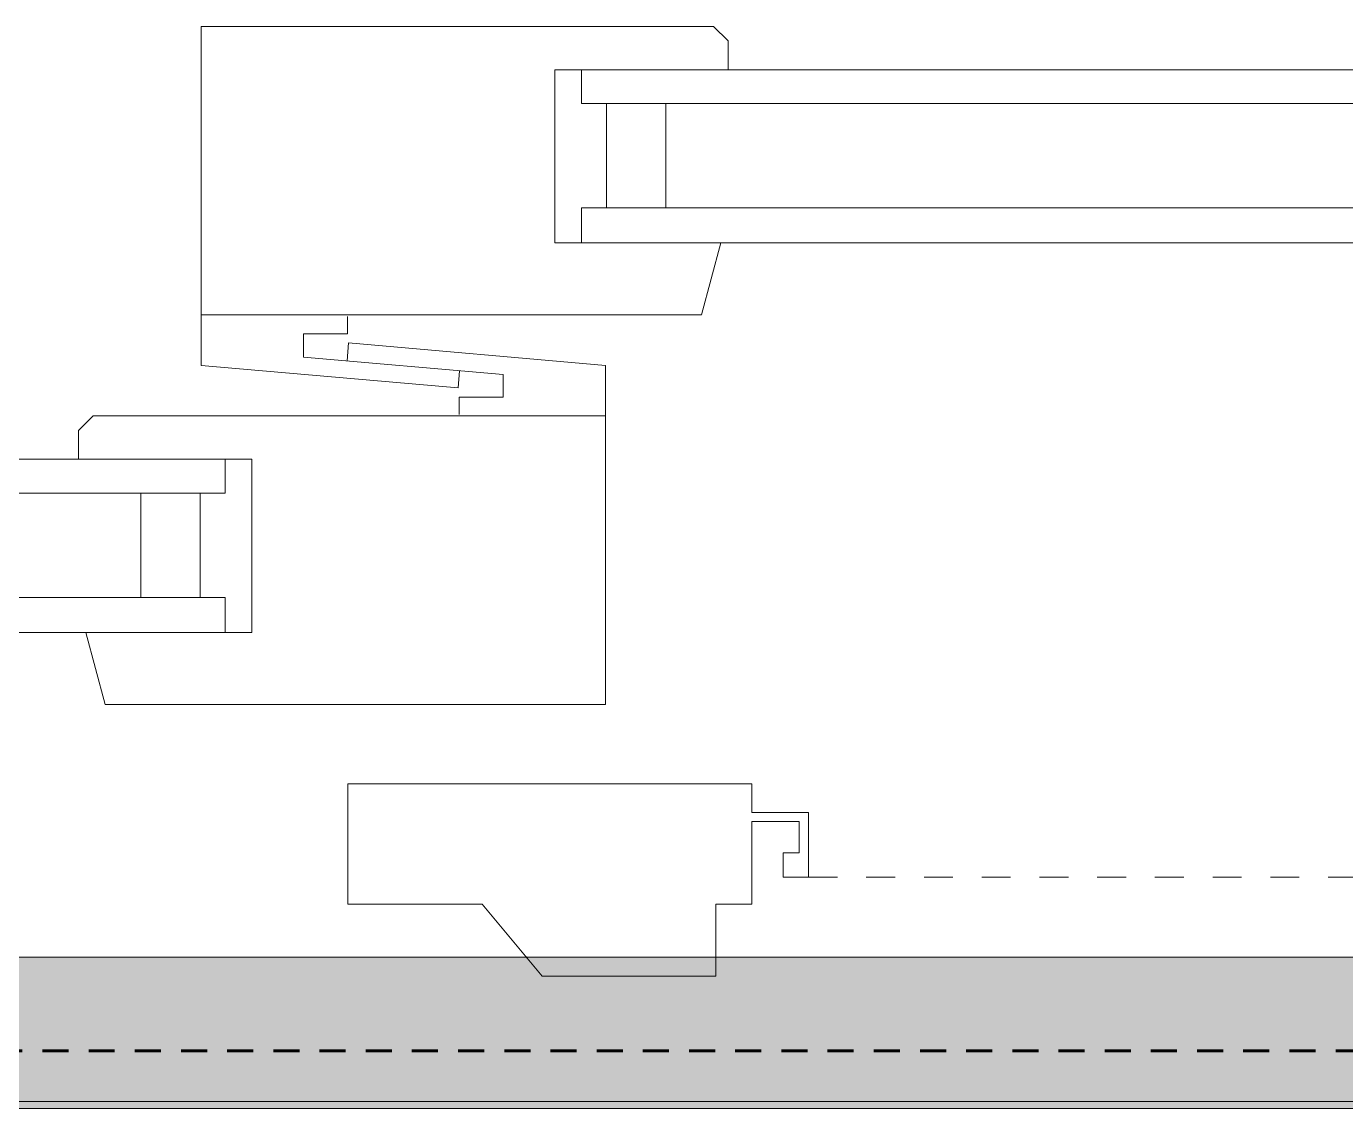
# Model space of a CAD drawing. Header units: inches. Extents: x -4110 to -1807, y 9775 to 11251.
# Drawn here: x -3673.89 to -3668.18, y 9979.94 to 9984.63 of the extents above; entities that cross this region are included whole.
import ezdxf

# ---------------------------------------------------------------- set-up
doc = ezdxf.new("R2010")
doc.units = ezdxf.units.IN
doc.header["$MEASUREMENT"] = 0
for name, pattern in [('Dash', [0.25, 0.125, -0.125]), ('Dash 1_16_', [0.125, 0.0625, -0.0625]), ('Double Dash 3_8_', [1, 0.375, -0.125, 0.125, -0.125, 0.125, -0.125])]:
    doc.linetypes.add(name, pattern=pattern)
for name, color, linetype, lineweight in [('0-1', 7, 'Continuous', 5), ('0-3', 7, 'Continuous', 9), ('0-4', 250, 'Double Dash 3_8_', 60), ('A-DETL-GENF-2', 92, 'Continuous', 18), ('A-DETL-GENF-HDLN-1', 7, 'Dash', 9), ('A-DETL-GENF-HDLN-2', 1, 'Continuous', 18), ('A-DOOR-FRAM-2', 7, 'Continuous', 9), ('A-WALL-4', 10, 'Continuous', 18), ('C-PROP-LINE-2', 250, 'Dash 1_16_', 60)]:
    doc.layers.add(name, color=color, linetype=linetype, lineweight=lineweight)

# ---------------------------------------------------------------- blocks, each defined once
blk = doc.blocks.new('Basic Wall _ EXT - FIBER CEMENT - LARGE - ___-2162463-ENLARGED RCP - 3RD FLOOR PLAN - WEST')
at = {"layer": 'A-WALL-4'}
h = blk.add_hatch(color=256, dxfattribs=at)
h.paths.add_polyline_path([(-3860.2237, 9979.9706), (-2067.705, 9979.9706), (-2068.4237, 9980.6894), (-2100.3878, 9980.6894), (-2100.3878, 9980.6269), (-2103.0362, 9980.6269), (-2103.0362, 9980.5956), (-2138.5362, 9980.5956), (-2138.5362, 9980.6894), (-2253.9878, 9980.6894), (-2253.9878, 9980.6269), (-2256.6362, 9980.6269), (-2256.6362, 9980.5956), (-2292.1362, 9980.5956), (-2292.1362, 9980.6894), (-2330.7878, 9980.6894), (-2330.7878, 9980.6269), (-2333.4362, 9980.6269), (-2333.4362, 9980.5956), (-2368.9362, 9980.5956), (-2368.9362, 9980.6894), (-2407.5237, 9980.6894), (-2407.5237, 9980.6269), (-2410.1722, 9980.6269), (-2410.1722, 9980.5956), (-2445.6722, 9980.5956), (-2445.6722, 9980.6894), (-2446.1753, 9980.6894), (-2446.1753, 9980.5956), (-2481.6753, 9980.5956), (-2481.6753, 9980.6269), (-2484.3237, 9980.6269), (-2484.3237, 9980.6894), (-2676.5105, 9980.6894), (-2676.5105, 9980.6269), (-2681.4362, 9980.6269), (-2681.4362, 9980.5956), (-2752.9362, 9980.5956), (-2752.9362, 9980.6894), (-2868.3878, 9980.6894), (-2868.3878, 9980.6269), (-2871.0362, 9980.6269), (-2871.0362, 9980.5956), (-2906.5362, 9980.5956), (-2906.5362, 9980.6894), (-2983.7112, 9980.6894), (-2983.7112, 9980.5956), (-3055.2112, 9980.5956), (-3055.2112, 9980.6269), (-3060.137, 9980.6269), (-3060.137, 9980.6894), (-3213.9237, 9980.6894), (-3213.9237, 9980.6269), (-3216.5722, 9980.6269), (-3216.5722, 9980.5956), (-3252.0722, 9980.5956), (-3252.0722, 9980.6894), (-3252.5753, 9980.6894), (-3252.5753, 9980.5956), (-3288.0753, 9980.5956), (-3288.0753, 9980.6269), (-3290.7237, 9980.6269), (-3290.7237, 9980.6894), (-3367.7112, 9980.6894), (-3367.7112, 9980.5956), (-3403.2112, 9980.5956), (-3403.2112, 9980.6269), (-3405.8597, 9980.6269), (-3405.8597, 9980.6894), (-3444.5112, 9980.6894), (-3444.5112, 9980.5956), (-3480.0112, 9980.5956), (-3480.0112, 9980.6269), (-3482.6597, 9980.6269), (-3482.6597, 9980.6894), (-3559.7112, 9980.6894), (-3559.7112, 9980.5956), (-3595.2112, 9980.5956), (-3595.2112, 9980.6269), (-3597.8597, 9980.6269), (-3597.8597, 9980.6894), (-3636.5112, 9980.6894), (-3636.5112, 9980.5956), (-3708.0112, 9980.5956), (-3708.0112, 9980.6269), (-3712.937, 9980.6269), (-3712.937, 9980.6894), (-3790.1112, 9980.6894), (-3790.1112, 9980.5956), (-3825.6112, 9980.5956), (-3825.6112, 9980.6269), (-3828.2597, 9980.6269), (-3828.2597, 9980.6894), (-3860.2237, 9980.6894), (-3860.9425, 9979.9706)], flags=0)
h.paths.add_polyline_path([(-3521.9078, 9980.9394), (-3481.162, 9980.9394), (-3481.162, 9981.6894), (-3522.6855, 9981.6894), (-3522.6855, 9980.9394)], flags=0)
h.paths.add_polyline_path([(-2868.1355, 9980.9394), (-2828.362, 9980.9394), (-2828.362, 9981.6894), (-2869.8855, 9981.6894), (-2869.8855, 9980.9394)], flags=0)
h.paths.add_polyline_path([(-3177.0855, 9980.9394), (-3097.162, 9980.9394), (-3097.162, 9981.6894), (-3177.0855, 9981.6894)], flags=0)
blk.add_hatch(color=256, dxfattribs=at).paths.add_polyline_path([(-3860.9425, 9979.9394), (-2067.6737, 9979.9394), (-2067.705, 9979.9706), (-3860.9425, 9979.9706), (-3860.9737, 9979.9394)], flags=0)
for p, q in [((-2067.705, 9979.9706), (-3860.9425, 9979.9706)), ((-2067.6737, 9979.9394), (-3860.9737, 9979.9394))]:
    blk.add_line(p, q, dxfattribs=at)
blk = doc.blocks.new('Door-Sliding-Marvin-2_Panel_Patio_Door-Essential - MARVIN ESSENTIAL SLIDING - 6_-0_X6_-10_ - 3RD FLOOR-3344873-ENLARGED RCP - 3RD FLOOR PLAN - WEST')
at = {"layer": 'A-DETL-GENF-2'}
for p, q in [((-0.875, -0.25), (-0.875, -1.7188)), ((1.3437, -0.25), (-0.875, -0.25)), ((1.4062, -0.3125), (1.3437, -0.25)), ((1.4062, -0.4375), (1.4062, -0.3125)), ((0.6562, -0.4375), (1.4062, -0.4375)), ((0.6562, -1.1875), (0.6562, -0.4375)), ((0.7718, -0.5837), (0.7718, -0.4375)), ((0.8797, -1.0365), (0.8797, -0.5837)), ((1.1371, -1.0365), (1.1371, -0.5837)), ((0.7718, -1.0365), (0.7718, -1.1875)), ((1.375, -1.1875), (0.6562, -1.1875)), ((1.2913, -1.5), (1.375, -1.1875)), ((-0.875, -1.5), (1.2913, -1.5)), ((-0.2417, -1.5065), (-0.2417, -1.5815)), ((-0.4317, -1.5815), (-0.4317, -1.6823)), ((-0.2417, -1.5815), (-0.4317, -1.5815)), ((-0.237, -1.6209), (-0.2438, -1.6988)), ((-0.237, -1.6209), (0.875, -1.7182)), ((-0.4317, -1.6823), (0.4317, -1.7579)), ((0.237, -1.8161), (-0.875, -1.7188)), ((0.237, -1.8161), (0.2436, -1.7414)), ((0.4317, -1.8555), (0.4317, -1.7579)), ((0.875, -1.7182), (0.875, -3.1875)), ((0.2417, -1.9305), (0.2417, -1.8555)), ((0.2417, -1.8555), (0.4317, -1.8555)), ((-1.4063, -2), (-1.3438, -1.9375)), ((-1.3438, -1.9375), (0.875, -1.9375)), ((-1.4063, -2.125), (-1.4063, -2)), ((-0.6563, -2.125), (-1.4063, -2.125)), ((-0.7718, -2.2712), (-0.7718, -2.125)), ((-0.6563, -2.875), (-0.6563, -2.125)), ((-1.1371, -2.724), (-1.1371, -2.2712)), ((-0.8797, -2.724), (-0.8797, -2.2712)), ((-0.7718, -2.724), (-0.7718, -2.875)), ((-1.375, -2.875), (-0.6563, -2.875)), ((-1.2913, -3.1875), (-1.375, -2.875)), ((0.875, -3.1875), (-1.2913, -3.1875)), ((-0.24, -3.5312), (1.5098, -3.5312)), ((-0.24, -4.0513), (-0.24, -3.5312)), ((1.5098, -3.5312), (1.5098, -3.6543)), ((1.5098, -3.6543), (1.7548, -3.6543)), ((1.7548, -3.6543), (1.7548, -3.9353)), ((1.7148, -3.6943), (1.5098, -3.6943)), ((1.5098, -3.6943), (1.5098, -4.0513)), ((1.7148, -3.8303), (1.7148, -3.6943)), ((1.6448, -3.8303), (1.7148, -3.8303)), ((1.6448, -3.8303), (1.6448, -3.9353)), ((1.7548, -3.9353), (1.6448, -3.9353)), ((0.3418, -4.0513), (-0.24, -4.0513)), ((0.6018, -4.3633), (0.3418, -4.0513)), ((1.3539, -4.0513), (1.3539, -4.3633)), ((1.3539, -4.0513), (1.5098, -4.0513)), ((1.3539, -4.3633), (0.6018, -4.3633))]:
    blk.add_line(p, q, dxfattribs=at)
at = {"layer": 'A-DETL-GENF-HDLN-1'}
blk.add_line((1.7548, -3.9353), (33.0052, -3.9353), dxfattribs=at)
at = {"layer": 'A-DETL-GENF-HDLN-2'}
for p, q in [((0.7718, -0.4375), (33.0407, -0.4375)), ((0.7718, -0.5837), (33.0407, -0.5837)), ((0.7718, -1.0365), (33.0407, -1.0365)), ((0.7718, -1.1875), (33.0407, -1.1875)), ((-32.9782, -2.125), (-0.7718, -2.125)), ((-32.9782, -2.2712), (-0.7718, -2.2712)), ((-32.9782, -2.724), (-0.7718, -2.724)), ((-32.9782, -2.875), (-0.7718, -2.875))]:
    blk.add_line(p, q, dxfattribs=at)
at = {"layer": 'A-DOOR-FRAM-2'}
blk.add_line((35.75, -4.2812), (-35.75, -4.2812), dxfattribs=at)
blk = doc.blocks.new('Family - ___-2835860-ENLARGED RCP - 3RD FLOOR PLAN - WEST')
at = {"layer": 'C-PROP-LINE-2'}
blk.add_line((-2638.1112, 9980.1894), (-3860.7237, 9980.1894), dxfattribs=at)
blk = doc.blocks.new('Family - ___-2835932-ENLARGED RCP - 3RD FLOOR PLAN - WEST')
at = {"layer": 'C-PROP-LINE-2'}
blk.add_line((-2067.9237, 9980.1894), (-3860.7237, 9980.1894), dxfattribs=at)
blk = doc.blocks.new('CTR - 1st Phase - Shell_rvt-1-ENLARGED RCP - 3RD FLOOR PLAN - WEST')
at = {"layer": '0-3'}
for name, p in [('Door-Sliding-Marvin-2_Panel_Patio_Door-Essential - MARVIN ESSENTIAL SLIDING - 6_-0_X6_-10_ - 3RD FLOOR-3344873-ENLARGED RCP - 3RD FLOOR PLAN - WEST', (-3672.2612, 9984.8769)), ('Basic Wall _ EXT - FIBER CEMENT - LARGE - ___-2162463-ENLARGED RCP - 3RD FLOOR PLAN - WEST', (0, 0))]:
    blk.add_blockref(name, p, dxfattribs=at)
at = {"layer": '0-4'}
for name in ['Family - ___-2835860-ENLARGED RCP - 3RD FLOOR PLAN - WEST', 'Family - ___-2835932-ENLARGED RCP - 3RD FLOOR PLAN - WEST']:
    blk.add_blockref(name, (0, 0), dxfattribs=at)

msp = doc.modelspace()

# ---------------------------------------------------------------- block references
at = {"layer": '0-1'}
msp.add_blockref('CTR - 1st Phase - Shell_rvt-1-ENLARGED RCP - 3RD FLOOR PLAN - WEST', (0, 0), dxfattribs=at)

doc.saveas('drawing.dxf')
